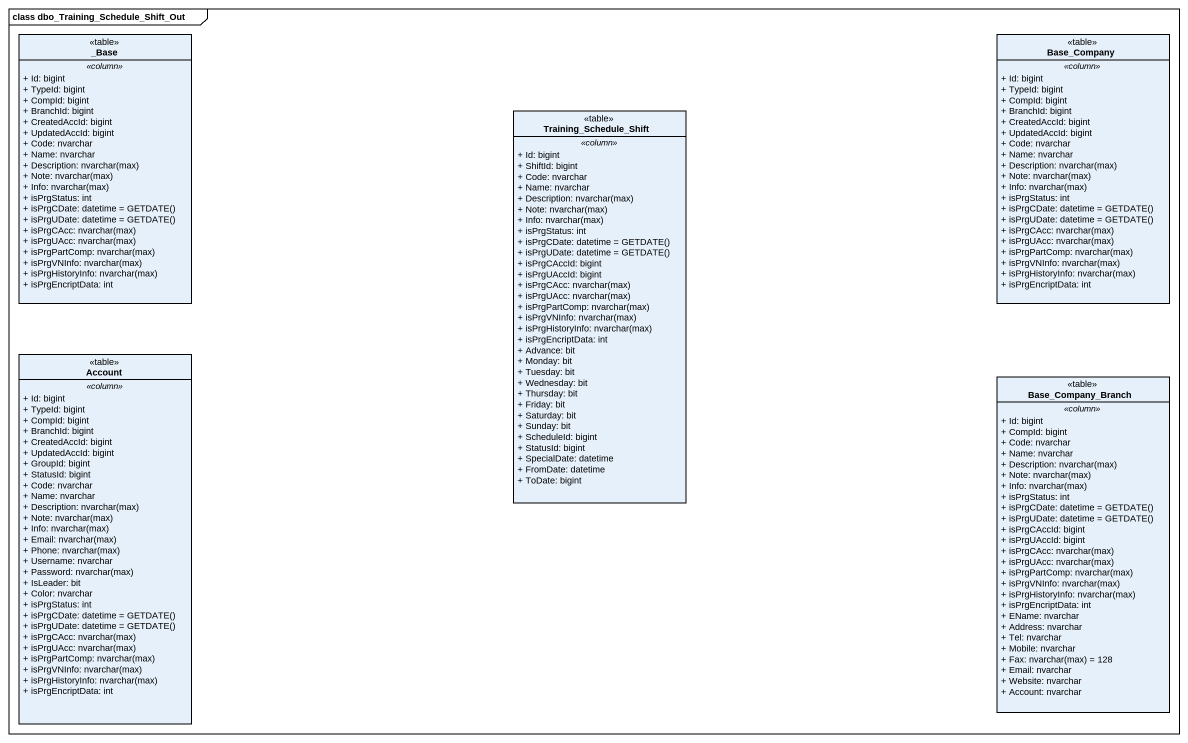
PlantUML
@startuml
mainframe class dbo_Training_Schedule_Shift_Out
hide circle
hide empty members
skinparam classAttributeIconSize 0
class "_Base" as Base <<table>> {
  .. <<column>> ..
  + Id: bigint
  + TypeId: bigint
  + CompId: bigint
  + BranchId: bigint
  + CreatedAccId: bigint
  + UpdatedAccId: bigint
  + Code: nvarchar
  + Name: nvarchar
  {field} + Description: nvarchar(max)
  {field} + Note: nvarchar(max)
  {field} + Info: nvarchar(max)
  + isPrgStatus: int
  {field} + isPrgCDate: datetime = GETDATE()
  {field} + isPrgUDate: datetime = GETDATE()
  {field} + isPrgCAcc: nvarchar(max)
  {field} + isPrgUAcc: nvarchar(max)
  {field} + isPrgPartComp: nvarchar(max)
  {field} + isPrgVNInfo: nvarchar(max)
  {field} + isPrgHistoryInfo: nvarchar(max)
  + isPrgEncriptData: int
}
class Base_Company <<table>> {
  .. <<column>> ..
  + Id: bigint
  + TypeId: bigint
  + CompId: bigint
  + BranchId: bigint
  + CreatedAccId: bigint
  + UpdatedAccId: bigint
  + Code: nvarchar
  + Name: nvarchar
  {field} + Description: nvarchar(max)
  {field} + Note: nvarchar(max)
  {field} + Info: nvarchar(max)
  + isPrgStatus: int
  {field} + isPrgCDate: datetime = GETDATE()
  {field} + isPrgUDate: datetime = GETDATE()
  {field} + isPrgCAcc: nvarchar(max)
  {field} + isPrgUAcc: nvarchar(max)
  {field} + isPrgPartComp: nvarchar(max)
  {field} + isPrgVNInfo: nvarchar(max)
  {field} + isPrgHistoryInfo: nvarchar(max)
  + isPrgEncriptData: int
}
class Training_Schedule_Shift <<table>> {
  .. <<column>> ..
  + Id: bigint
  + ShiftId: bigint
  + Code: nvarchar
  + Name: nvarchar
  {field} + Description: nvarchar(max)
  {field} + Note: nvarchar(max)
  {field} + Info: nvarchar(max)
  + isPrgStatus: int
  {field} + isPrgCDate: datetime = GETDATE()
  {field} + isPrgUDate: datetime = GETDATE()
  + isPrgCAccId: bigint
  + isPrgUAccId: bigint
  {field} + isPrgCAcc: nvarchar(max)
  {field} + isPrgUAcc: nvarchar(max)
  {field} + isPrgPartComp: nvarchar(max)
  {field} + isPrgVNInfo: nvarchar(max)
  {field} + isPrgHistoryInfo: nvarchar(max)
  + isPrgEncriptData: int
  + Advance: bit
  + Monday: bit
  + Tuesday: bit
  + Wednesday: bit
  + Thursday: bit
  + Friday: bit
  + Saturday: bit
  + Sunday: bit
  + ScheduleId: bigint
  + StatusId: bigint
  + SpecialDate: datetime
  + FromDate: datetime
  + ToDate: bigint
}
class Account <<table>> {
  .. <<column>> ..
  + Id: bigint
  + TypeId: bigint
  + CompId: bigint
  + BranchId: bigint
  + CreatedAccId: bigint
  + UpdatedAccId: bigint
  + GroupId: bigint
  + StatusId: bigint
  + Code: nvarchar
  + Name: nvarchar
  {field} + Description: nvarchar(max)
  {field} + Note: nvarchar(max)
  {field} + Info: nvarchar(max)
  {field} + Email: nvarchar(max)
  {field} + Phone: nvarchar(max)
  + Username: nvarchar
  {field} + Password: nvarchar(max)
  + IsLeader: bit
  + Color: nvarchar
  + isPrgStatus: int
  {field} + isPrgCDate: datetime = GETDATE()
  {field} + isPrgUDate: datetime = GETDATE()
  {field} + isPrgCAcc: nvarchar(max)
  {field} + isPrgUAcc: nvarchar(max)
  {field} + isPrgPartComp: nvarchar(max)
  {field} + isPrgVNInfo: nvarchar(max)
  {field} + isPrgHistoryInfo: nvarchar(max)
  + isPrgEncriptData: int
}
class Base_Company_Branch <<table>> {
  .. <<column>> ..
  + Id: bigint
  + CompId: bigint
  + Code: nvarchar
  + Name: nvarchar
  {field} + Description: nvarchar(max)
  {field} + Note: nvarchar(max)
  {field} + Info: nvarchar(max)
  + isPrgStatus: int
  {field} + isPrgCDate: datetime = GETDATE()
  {field} + isPrgUDate: datetime = GETDATE()
  + isPrgCAccId: bigint
  + isPrgUAccId: bigint
  {field} + isPrgCAcc: nvarchar(max)
  {field} + isPrgUAcc: nvarchar(max)
  {field} + isPrgPartComp: nvarchar(max)
  {field} + isPrgVNInfo: nvarchar(max)
  {field} + isPrgHistoryInfo: nvarchar(max)
  + isPrgEncriptData: int
  + EName: nvarchar
  + Address: nvarchar
  + Tel: nvarchar
  + Mobile: nvarchar
  {field} + Fax: nvarchar(max) = 128
  + Email: nvarchar
  + Website: nvarchar
  + Account: nvarchar
}
@enduml
